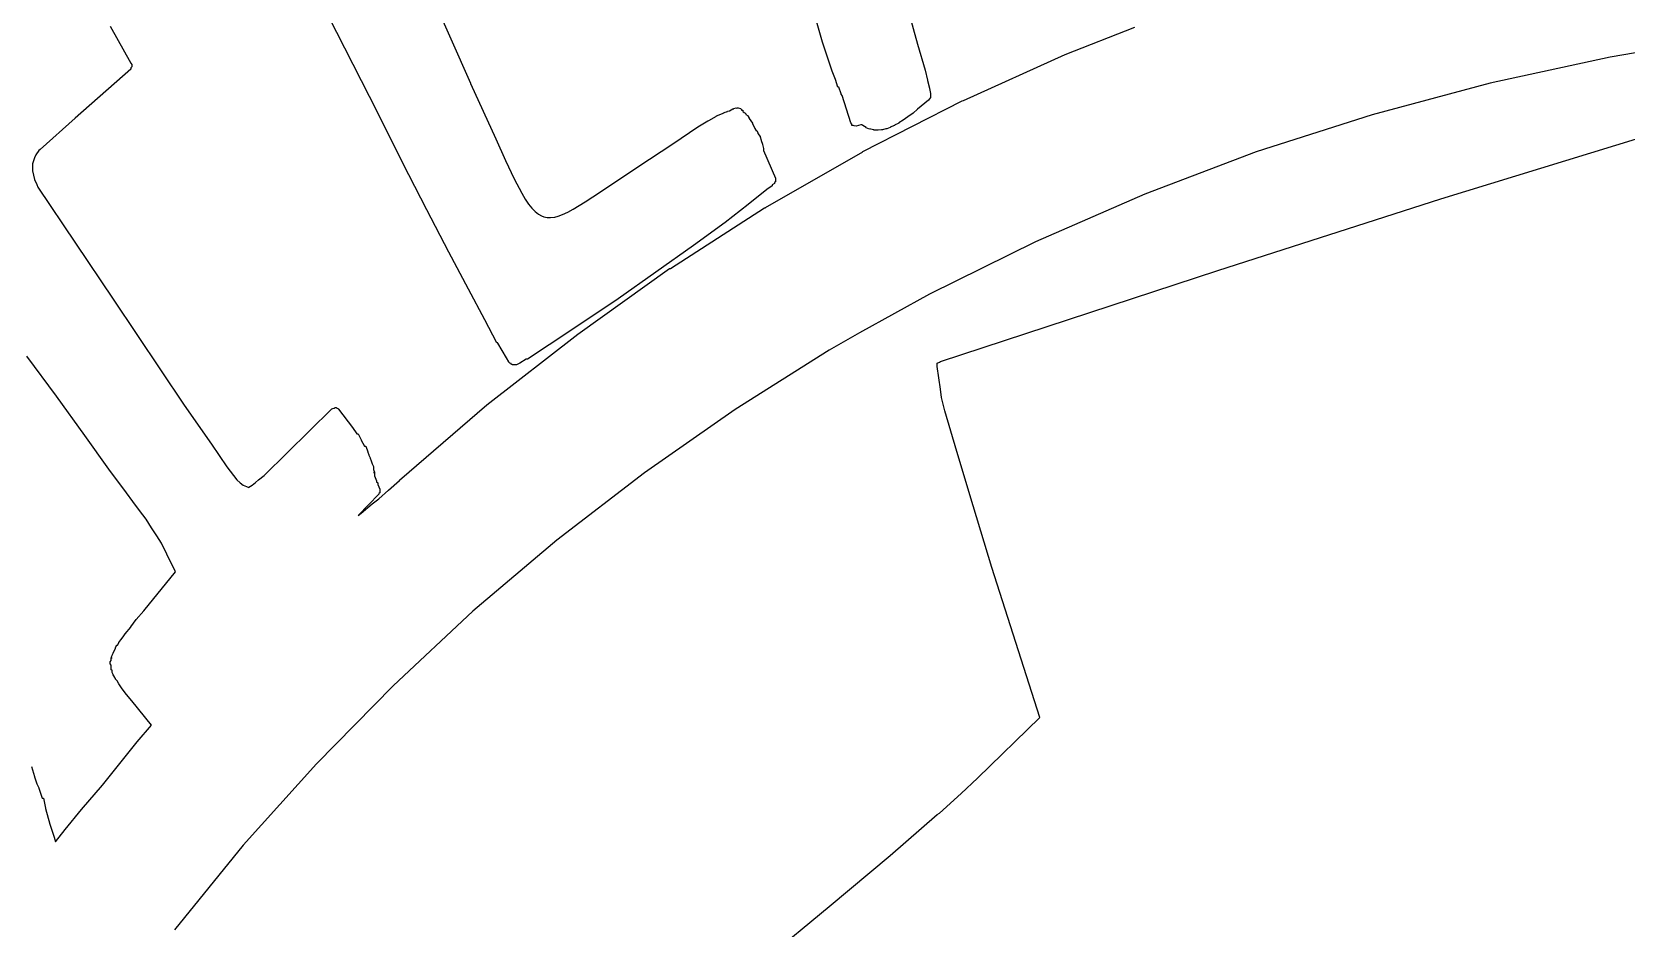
# Model space of a CAD drawing. Extents: x 85.1 to 152.3, y -110.2 to -37.
# Drawn here: x 125.32 to 126.779, y -72.195 to -71.374 of the extents above; entities that cross this region are included whole.
import ezdxf

# ---------------------------------------------------------------- set-up
doc = ezdxf.new("R2010")
doc.units = 0
doc.layers.add('BLACK', color=7, linetype='CONTINUOUS')

msp = doc.modelspace()

# ---------------------------------------------------------------- linework, layer by layer
at = {"layer": 'BLACK', "linetype": 'CONTINUOUS'}
for p, q in [((125.672, -71.3084), (125.722, -71.4214)), ((126.123, -71.357), (126.131, -71.3855)), ((125.392, -71.3692), (125.411, -71.4031)), ((125.637, -71.4485), (125.592, -71.3599)), ((126.044, -71.3838), (126.038, -71.3626)), ((126.266, -71.395), (126.33, -71.3702)), ((126.05, -71.4022), (126.044, -71.3838)), ((126.044, -71.3838), (126.044, -71.3838)), ((126.044, -71.3838), (126.044, -71.3838)), ((126.131, -71.3855), (126.131, -71.3856)), ((126.131, -71.3856), (126.131, -71.3856)), ((126.131, -71.3856), (126.138, -71.4093)), ((126.878, -71.3786), (126.765, -71.3974)), ((125.411, -71.4031), (125.412, -71.4043)), ((126.053, -71.4104), (126.05, -71.4022)), ((126.05, -71.4022), (126.05, -71.4022)), ((126.05, -71.4022), (126.05, -71.4022)), ((126.173, -71.4373), (126.266, -71.3951)), ((126.266, -71.3951), (126.266, -71.395)), ((126.266, -71.3951), (126.266, -71.3951)), ((126.765, -71.3974), (126.655, -71.4214)), ((125.411, -71.4084), (125.36, -71.4535)), ((125.412, -71.4063), (125.411, -71.4073)), ((125.411, -71.4073), (125.411, -71.4084)), ((125.412, -71.4043), (125.412, -71.4054)), ((125.412, -71.4054), (125.412, -71.4059)), ((125.412, -71.4059), (125.412, -71.4063)), ((126.053, -71.4105), (126.053, -71.4104)), ((126.053, -71.4104), (126.053, -71.4104)), ((126.056, -71.4179), (126.053, -71.4105)), ((126.056, -71.418), (126.056, -71.4179)), ((126.058, -71.4249), (126.056, -71.418)), ((126.056, -71.418), (126.056, -71.418)), ((126.138, -71.4093), (126.138, -71.4094)), ((126.138, -71.4094), (126.138, -71.4094)), ((126.138, -71.4094), (126.14, -71.4187)), ((125.722, -71.4214), (125.722, -71.4215)), ((125.722, -71.4215), (125.722, -71.4215)), ((125.722, -71.4215), (125.745, -71.4722)), ((126.059, -71.4249), (126.058, -71.4249)), ((126.059, -71.425), (126.059, -71.4249)), ((126.061, -71.4312), (126.059, -71.425)), ((126.061, -71.4313), (126.061, -71.4312)), ((126.062, -71.4325), (126.061, -71.4313)), ((126.061, -71.4313), (126.061, -71.4313)), ((126.07, -71.4577), (126.062, -71.4325)), ((126.14, -71.4187), (126.14, -71.4188)), ((126.14, -71.4188), (126.14, -71.4188)), ((126.14, -71.4188), (126.142, -71.426)), ((126.142, -71.426), (126.142, -71.4261)), ((126.142, -71.4261), (126.142, -71.4262)), ((126.142, -71.4262), (126.143, -71.4309)), ((126.143, -71.4309), (126.143, -71.4311)), ((126.143, -71.4311), (126.143, -71.4314)), ((126.143, -71.4314), (126.143, -71.4327)), ((126.655, -71.4214), (126.547, -71.4504)), ((125.957, -71.4471), (125.959, -71.4468)), ((125.957, -71.4473), (125.957, -71.4471)), ((125.959, -71.4468), (125.962, -71.4448)), ((125.962, -71.4448), (125.963, -71.4448)), ((125.963, -71.4446), (125.965, -71.444)), ((125.963, -71.4448), (125.963, -71.4446)), ((125.965, -71.4441), (125.966, -71.4438)), ((125.965, -71.444), (125.965, -71.4441)), ((125.966, -71.4438), (125.967, -71.4439)), ((125.967, -71.4439), (125.967, -71.4439)), ((125.967, -71.4439), (125.967, -71.4439)), ((125.967, -71.4439), (125.969, -71.4446)), ((125.969, -71.4446), (125.97, -71.4453)), ((125.97, -71.4453), (125.97, -71.4454)), ((125.97, -71.4454), (125.97, -71.4454)), ((125.97, -71.4454), (125.97, -71.4459)), ((125.97, -71.4459), (125.971, -71.4461)), ((125.971, -71.4461), (125.971, -71.4463)), ((125.971, -71.4463), (125.971, -71.4471)), ((125.971, -71.4471), (125.971, -71.4472)), ((125.971, -71.4472), (125.971, -71.4472)), ((125.971, -71.4472), (125.972, -71.448)), ((126.081, -71.484), (126.172, -71.4374)), ((126.131, -71.4452), (126.127, -71.4488)), ((126.141, -71.4368), (126.131, -71.4451)), ((126.131, -71.4451), (126.131, -71.4451)), ((126.131, -71.4451), (126.131, -71.4452)), ((126.142, -71.4358), (126.141, -71.4368)), ((126.143, -71.4346), (126.142, -71.4356)), ((126.142, -71.4356), (126.142, -71.4358)), ((126.142, -71.4358), (126.142, -71.4358)), ((126.143, -71.4327), (126.143, -71.4333)), ((126.143, -71.4333), (126.143, -71.434)), ((126.143, -71.434), (126.143, -71.4346)), ((126.172, -71.4374), (126.173, -71.4373)), ((126.172, -71.4374), (126.172, -71.4374)), ((125.36, -71.4535), (125.328, -71.482)), ((125.36, -71.4535), (125.36, -71.4535)), ((125.66, -71.4944), (125.637, -71.4485)), ((125.637, -71.4485), (125.637, -71.4485)), ((125.907, -71.4767), (125.93, -71.4614)), ((125.93, -71.4613), (125.939, -71.4557)), ((125.93, -71.4614), (125.93, -71.4613)), ((125.93, -71.4613), (125.93, -71.4613)), ((125.939, -71.4557), (125.94, -71.4556)), ((125.939, -71.4557), (125.939, -71.4557)), ((125.94, -71.4556), (125.947, -71.4514)), ((125.947, -71.4513), (125.954, -71.4484)), ((125.947, -71.4514), (125.947, -71.4513)), ((125.947, -71.4514), (125.947, -71.4514)), ((125.954, -71.4482), (125.957, -71.4473)), ((125.954, -71.4484), (125.954, -71.4482)), ((125.954, -71.4484), (125.954, -71.4484)), ((125.957, -71.4473), (125.957, -71.4473)), ((125.972, -71.448), (125.972, -71.448)), ((125.972, -71.448), (125.972, -71.4483)), ((125.972, -71.4483), (125.973, -71.4484)), ((125.973, -71.4484), (125.974, -71.4495)), ((125.974, -71.4495), (125.974, -71.4498)), ((125.974, -71.4498), (125.974, -71.45)), ((125.974, -71.45), (125.976, -71.4513)), ((125.976, -71.4513), (125.976, -71.4516)), ((125.976, -71.4516), (125.976, -71.4517)), ((125.976, -71.4517), (125.977, -71.4534)), ((125.977, -71.4534), (125.977, -71.4536)), ((125.977, -71.4536), (125.977, -71.4538)), ((125.977, -71.4538), (125.98, -71.4579)), ((125.98, -71.4579), (125.98, -71.4581)), ((125.98, -71.4581), (125.98, -71.4582)), ((125.98, -71.4582), (125.982, -71.4628)), ((126.071, -71.4589), (126.07, -71.4577)), ((126.071, -71.4601), (126.071, -71.4589)), ((126.072, -71.4601), (126.071, -71.4601)), ((126.072, -71.4602), (126.072, -71.4601)), ((126.073, -71.4603), (126.072, -71.4602)), ((126.075, -71.4606), (126.073, -71.4603)), ((126.079, -71.4594), (126.075, -71.4606)), ((126.08, -71.4594), (126.079, -71.4595)), ((126.079, -71.4595), (126.079, -71.4594)), ((126.081, -71.4598), (126.08, -71.4594)), ((126.081, -71.4599), (126.081, -71.4598)), ((126.081, -71.4602), (126.081, -71.4599)), ((126.084, -71.4618), (126.081, -71.4602)), ((126.084, -71.4619), (126.084, -71.4618)), ((126.106, -71.4618), (126.103, -71.463)), ((126.11, -71.46), (126.106, -71.4616)), ((126.106, -71.4616), (126.106, -71.4617)), ((126.106, -71.4617), (126.106, -71.4618)), ((126.114, -71.4578), (126.11, -71.4598)), ((126.11, -71.4598), (126.11, -71.4599)), ((126.11, -71.4599), (126.11, -71.46)), ((126.118, -71.4552), (126.114, -71.4577)), ((126.114, -71.4577), (126.114, -71.4577)), ((126.114, -71.4577), (126.114, -71.4578)), ((126.122, -71.4522), (126.118, -71.4551)), ((126.118, -71.4551), (126.118, -71.4551)), ((126.118, -71.4551), (126.118, -71.4552)), ((126.127, -71.4489), (126.122, -71.4521)), ((126.122, -71.4521), (126.122, -71.4521)), ((126.122, -71.4521), (126.122, -71.4522)), ((126.127, -71.4488), (126.127, -71.4488)), ((126.127, -71.4488), (126.127, -71.4489)), ((126.547, -71.4504), (126.441, -71.4843)), ((125.745, -71.4722), (125.745, -71.4722)), ((125.745, -71.4722), (125.754, -71.4922)), ((125.982, -71.4628), (125.983, -71.4642)), ((125.983, -71.4642), (125.983, -71.4645)), ((125.983, -71.4645), (125.984, -71.4647)), ((125.984, -71.4647), (125.985, -71.4669)), ((125.985, -71.4669), (125.985, -71.4672)), ((125.985, -71.4672), (125.985, -71.4674)), ((125.985, -71.4674), (125.987, -71.47)), ((125.987, -71.47), (125.987, -71.4703)), ((125.987, -71.4703), (125.987, -71.4704)), ((125.987, -71.4704), (125.988, -71.4734)), ((125.988, -71.4734), (125.988, -71.4736)), ((125.988, -71.4736), (125.988, -71.4738)), ((125.988, -71.4738), (125.989, -71.4771)), ((126.084, -71.4621), (126.084, -71.4619)), ((126.087, -71.4633), (126.084, -71.4621)), ((126.088, -71.4632), (126.087, -71.4633)), ((126.088, -71.4635), (126.088, -71.4632)), ((126.091, -71.4641), (126.088, -71.4635)), ((126.091, -71.4642), (126.091, -71.464)), ((126.091, -71.464), (126.091, -71.4641)), ((126.094, -71.4644), (126.091, -71.4642)), ((126.095, -71.4642), (126.094, -71.4644)), ((126.098, -71.464), (126.095, -71.4643)), ((126.095, -71.4643), (126.095, -71.4642)), ((126.099, -71.4639), (126.098, -71.464)), ((126.102, -71.4631), (126.099, -71.4639)), ((126.099, -71.4639), (126.099, -71.4639)), ((126.103, -71.463), (126.102, -71.463)), ((126.102, -71.463), (126.102, -71.4631)), ((126.61, -71.5273), (126.793, -71.4711)), ((125.323, -71.4897), (125.322, -71.4925)), ((125.324, -71.487), (125.323, -71.4897)), ((125.327, -71.4829), (125.324, -71.4869)), ((125.324, -71.4869), (125.324, -71.487)), ((125.328, -71.482), (125.327, -71.4829)), ((125.875, -71.498), (125.907, -71.4767)), ((125.907, -71.4767), (125.907, -71.4767)), ((125.907, -71.4767), (125.907, -71.4767)), ((125.989, -71.4771), (125.989, -71.4773)), ((125.989, -71.4773), (125.989, -71.4774)), ((125.989, -71.4774), (125.99, -71.4811)), ((125.99, -71.4811), (125.99, -71.4812)), ((125.99, -71.4812), (125.99, -71.4814)), ((125.99, -71.4814), (125.99, -71.4831)), ((125.99, -71.4831), (126.001, -71.5083)), ((125.992, -71.5352), (126.081, -71.4841)), ((126.081, -71.4841), (126.081, -71.484)), ((126.081, -71.4841), (126.081, -71.4841)), ((126.441, -71.4843), (126.339, -71.523)), ((125.322, -71.4925), (125.321, -71.4953)), ((125.321, -71.4953), (125.321, -71.4984)), ((125.321, -71.4984), (125.321, -71.5017)), ((125.321, -71.5017), (125.322, -71.5054)), ((125.322, -71.5054), (125.323, -71.5096)), ((125.682, -71.5372), (125.66, -71.4944)), ((125.66, -71.4944), (125.66, -71.4944)), ((125.66, -71.4944), (125.66, -71.4944)), ((125.754, -71.4922), (125.762, -71.5088)), ((125.841, -71.5209), (125.875, -71.498)), ((125.875, -71.498), (125.875, -71.498)), ((125.875, -71.498), (125.875, -71.498)), ((125.323, -71.5096), (125.325, -71.5142)), ((125.325, -71.5142), (125.326, -71.5165)), ((125.326, -71.5165), (125.326, -71.5166)), ((125.326, -71.5166), (125.395, -71.6189)), ((125.762, -71.5088), (125.769, -71.522)), ((125.993, -71.5187), (125.976, -71.5324)), ((125.998, -71.5152), (125.993, -71.5187)), ((126, -71.5133), (125.998, -71.5143)), ((125.998, -71.5143), (125.998, -71.5152)), ((126.001, -71.5116), (126, -71.5123)), ((126, -71.5123), (126, -71.5133)), ((126.001, -71.5083), (126.001, -71.5094)), ((126.001, -71.5094), (126.001, -71.5104)), ((126.001, -71.5104), (126.001, -71.511)), ((126.001, -71.511), (126.001, -71.5116)), ((125.769, -71.522), (125.772, -71.5274)), ((125.772, -71.5274), (125.775, -71.532)), ((125.775, -71.532), (125.778, -71.5358)), ((125.816, -71.5367), (125.827, -71.5298)), ((125.827, -71.5298), (125.841, -71.5209)), ((125.841, -71.5209), (125.841, -71.5209)), ((125.976, -71.5324), (125.955, -71.5487)), ((125.976, -71.5324), (125.976, -71.5324)), ((125.976, -71.5324), (125.976, -71.5324)), ((126.339, -71.523), (126.239, -71.5664)), ((126.406, -71.5928), (126.61, -71.5273)), ((126.61, -71.5273), (126.61, -71.5273)), ((126.61, -71.5273), (126.61, -71.5273)), ((125.702, -71.576), (125.682, -71.5372)), ((125.682, -71.5372), (125.682, -71.5372)), ((125.682, -71.5372), (125.682, -71.5372)), ((125.778, -71.5358), (125.781, -71.5388)), ((125.781, -71.5388), (125.784, -71.5411)), ((125.784, -71.5411), (125.787, -71.5428)), ((125.787, -71.5428), (125.789, -71.5438)), ((125.789, -71.5438), (125.792, -71.5444)), ((125.792, -71.5444), (125.795, -71.5444)), ((125.795, -71.5444), (125.799, -71.544)), ((125.799, -71.544), (125.802, -71.543)), ((125.802, -71.543), (125.806, -71.5415)), ((125.806, -71.5415), (125.811, -71.5393)), ((125.811, -71.5393), (125.816, -71.5367)), ((125.905, -71.5909), (125.991, -71.5353)), ((125.955, -71.5488), (125.926, -71.57)), ((125.955, -71.5487), (125.955, -71.5487)), ((125.955, -71.5487), (125.955, -71.5488)), ((125.991, -71.5353), (125.992, -71.5353)), ((125.992, -71.5353), (125.992, -71.5352)), ((125.702, -71.5761), (125.702, -71.576)), ((125.702, -71.576), (125.702, -71.576)), ((125.72, -71.6099), (125.702, -71.5761)), ((125.926, -71.57), (125.857, -71.6186)), ((125.926, -71.57), (125.926, -71.57)), ((125.926, -71.57), (125.926, -71.57)), ((126.239, -71.5664), (126.142, -71.6143)), ((125.82, -71.651), (125.904, -71.591)), ((125.904, -71.591), (125.905, -71.5909)), ((125.904, -71.591), (125.904, -71.591)), ((126.152, -71.676), (126.406, -71.5928)), ((126.406, -71.5928), (126.406, -71.5928)), ((126.406, -71.5928), (126.406, -71.5928)), ((125.395, -71.6189), (125.46, -71.7159)), ((125.735, -71.6379), (125.72, -71.6099)), ((125.72, -71.6099), (125.72, -71.6099)), ((125.72, -71.6099), (125.72, -71.6099)), ((125.857, -71.6186), (125.823, -71.6416)), ((125.857, -71.6186), (125.857, -71.6186)), ((125.857, -71.6186), (125.857, -71.6186)), ((126.142, -71.6143), (126.078, -71.6498)), ((125.735, -71.638), (125.735, -71.6379)), ((125.735, -71.6379), (125.735, -71.6379)), ((125.746, -71.6591), (125.735, -71.638)), ((125.737, -71.7157), (125.82, -71.6511)), ((125.823, -71.6416), (125.794, -71.6607)), ((125.82, -71.6511), (125.82, -71.651)), ((125.82, -71.6511), (125.82, -71.6511)), ((125.823, -71.6416), (125.823, -71.6416)), ((125.823, -71.6416), (125.823, -71.6416)), ((126.078, -71.6498), (126.05, -71.6658)), ((125.747, -71.6591), (125.746, -71.6591)), ((125.747, -71.6592), (125.747, -71.6591)), ((125.755, -71.6726), (125.747, -71.6592)), ((125.794, -71.6607), (125.774, -71.6738)), ((125.794, -71.6607), (125.794, -71.6607)), ((125.794, -71.6607), (125.794, -71.6607)), ((126.05, -71.6658), (125.964, -71.72)), ((125.343, -71.7079), (125.316, -71.6712)), ((125.755, -71.6727), (125.755, -71.6726)), ((125.755, -71.6728), (125.755, -71.6727)), ((125.757, -71.6763), (125.755, -71.6728)), ((125.757, -71.6765), (125.757, -71.6763)), ((125.757, -71.6767), (125.757, -71.6765)), ((125.758, -71.6776), (125.757, -71.6767)), ((125.759, -71.6779), (125.758, -71.6776)), ((125.759, -71.6784), (125.759, -71.6779)), ((125.76, -71.6787), (125.759, -71.6784)), ((125.76, -71.6788), (125.76, -71.6787)), ((125.76, -71.679), (125.76, -71.6788)), ((125.761, -71.679), (125.76, -71.679)), ((125.762, -71.679), (125.761, -71.679)), ((125.761, -71.679), (125.761, -71.679)), ((125.761, -71.679), (125.761, -71.679)), ((125.763, -71.6792), (125.762, -71.679)), ((125.764, -71.679), (125.763, -71.679)), ((125.763, -71.679), (125.763, -71.6792)), ((125.767, -71.6777), (125.764, -71.679)), ((125.773, -71.6739), (125.767, -71.6775)), ((125.767, -71.6775), (125.767, -71.6775)), ((125.767, -71.6775), (125.767, -71.6777)), ((125.774, -71.6738), (125.773, -71.6738)), ((125.773, -71.6738), (125.773, -71.6739)), ((126.149, -71.6775), (126.151, -71.6768)), ((126.149, -71.6778), (126.149, -71.6775)), ((126.149, -71.6781), (126.149, -71.6778)), ((126.149, -71.6794), (126.149, -71.6781)), ((126.149, -71.6806), (126.149, -71.6794)), ((126.152, -71.7014), (126.149, -71.6806)), ((126.151, -71.6768), (126.152, -71.676)), ((125.369, -71.7437), (125.343, -71.7079)), ((125.343, -71.7079), (125.343, -71.7079)), ((125.343, -71.7079), (125.343, -71.7079)), ((126.152, -71.7016), (126.152, -71.7014)), ((126.152, -71.7017), (126.152, -71.7016)), ((126.153, -71.7088), (126.152, -71.7017)), ((126.153, -71.7089), (126.153, -71.7088)), ((126.153, -71.709), (126.153, -71.7089)), ((126.156, -71.7212), (126.153, -71.709)), ((125.46, -71.7159), (125.485, -71.7518)), ((125.554, -71.7597), (125.595, -71.7194)), ((125.595, -71.7193), (125.596, -71.7191)), ((125.595, -71.7194), (125.595, -71.7193)), ((125.596, -71.7191), (125.597, -71.7187)), ((125.597, -71.7187), (125.598, -71.7182)), ((125.598, -71.7182), (125.598, -71.7183)), ((125.598, -71.7183), (125.599, -71.7182)), ((125.599, -71.7182), (125.6, -71.7189)), ((125.6, -71.7189), (125.601, -71.7194)), ((125.601, -71.7194), (125.601, -71.7197)), ((125.601, -71.7197), (125.601, -71.7198)), ((125.601, -71.7198), (125.614, -71.7364)), ((125.657, -71.7848), (125.737, -71.7158)), ((125.737, -71.7158), (125.737, -71.7157)), ((125.737, -71.7158), (125.737, -71.7158)), ((125.964, -71.72), (125.881, -71.778)), ((126.167, -71.7583), (126.156, -71.7212)), ((126.156, -71.7212), (126.156, -71.7212)), ((126.156, -71.7212), (126.156, -71.7212)), ((125.614, -71.7364), (125.614, -71.7364)), ((125.614, -71.7364), (125.614, -71.7365)), ((125.614, -71.7365), (125.618, -71.7421)), ((125.391, -71.7745), (125.369, -71.7437)), ((125.369, -71.7437), (125.369, -71.7437)), ((125.369, -71.7437), (125.369, -71.7437)), ((125.485, -71.7518), (125.499, -71.7725)), ((125.618, -71.7421), (125.618, -71.7422)), ((125.618, -71.7422), (125.619, -71.7423)), ((125.619, -71.7423), (125.622, -71.7478)), ((125.622, -71.7478), (125.622, -71.7479)), ((125.622, -71.7479), (125.622, -71.748)), ((125.622, -71.748), (125.625, -71.7534)), ((125.625, -71.7534), (125.625, -71.7535)), ((125.625, -71.7535), (125.626, -71.7536)), ((125.626, -71.7536), (125.628, -71.7588)), ((125.533, -71.7805), (125.554, -71.7597)), ((125.554, -71.7597), (125.554, -71.7597)), ((125.628, -71.7588), (125.628, -71.759)), ((125.628, -71.759), (125.628, -71.759)), ((125.628, -71.759), (125.629, -71.7616)), ((125.629, -71.7616), (125.629, -71.7617)), ((125.629, -71.7617), (125.629, -71.7617)), ((125.629, -71.7617), (125.63, -71.7643)), ((125.63, -71.7643), (125.63, -71.7644)), ((125.63, -71.7644), (125.63, -71.7644)), ((125.63, -71.7644), (125.631, -71.7669)), ((125.631, -71.7669), (125.631, -71.767)), ((125.631, -71.767), (125.631, -71.7671)), ((125.631, -71.7671), (125.632, -71.7696)), ((126.167, -71.7584), (126.167, -71.7583)), ((126.182, -71.808), (126.167, -71.7584)), ((126.167, -71.7584), (126.167, -71.7584)), ((125.407, -71.7961), (125.391, -71.7745)), ((125.391, -71.7745), (125.391, -71.7745)), ((125.391, -71.7745), (125.391, -71.7745)), ((125.499, -71.7725), (125.508, -71.7845)), ((125.528, -71.7843), (125.533, -71.7805)), ((125.632, -71.7696), (125.632, -71.7697)), ((125.632, -71.7697), (125.632, -71.7698)), ((125.632, -71.7698), (125.633, -71.7722)), ((125.633, -71.7722), (125.633, -71.7723)), ((125.633, -71.7723), (125.633, -71.7724)), ((125.633, -71.7724), (125.633, -71.7748)), ((125.633, -71.7748), (125.633, -71.7749)), ((125.633, -71.7749), (125.633, -71.775)), ((125.633, -71.775), (125.634, -71.7774)), ((125.634, -71.7774), (125.633, -71.7775)), ((125.633, -71.7775), (125.634, -71.7776)), ((125.634, -71.7776), (125.634, -71.7799)), ((125.634, -71.7799), (125.634, -71.7801)), ((125.634, -71.7801), (125.634, -71.7802)), ((125.634, -71.7802), (125.634, -71.7808)), ((125.634, -71.7808), (125.636, -71.7853)), ((125.881, -71.778), (125.801, -71.8395)), ((125.413, -71.8042), (125.407, -71.7961)), ((125.407, -71.7961), (125.407, -71.7961)), ((125.508, -71.7845), (125.511, -71.7871)), ((125.511, -71.7871), (125.514, -71.7891)), ((125.514, -71.7891), (125.517, -71.7906)), ((125.517, -71.7906), (125.519, -71.7913)), ((125.519, -71.7912), (125.522, -71.7891)), ((125.519, -71.7913), (125.519, -71.7912)), ((125.522, -71.7891), (125.525, -71.7868)), ((125.522, -71.7891), (125.522, -71.7891)), ((125.525, -71.7868), (125.528, -71.7843)), ((125.525, -71.7868), (125.525, -71.7868)), ((125.528, -71.7843), (125.528, -71.7843)), ((125.636, -71.7853), (125.636, -71.7862)), ((125.636, -71.7862), (125.637, -71.787)), ((125.637, -71.787), (125.637, -71.7878)), ((125.637, -71.7878), (125.637, -71.7886)), ((125.637, -71.7886), (125.637, -71.7886)), ((125.637, -71.7886), (125.639, -71.793)), ((125.638, -71.8016), (125.647, -71.7937)), ((125.639, -71.7963), (125.638, -71.7968)), ((125.638, -71.7968), (125.638, -71.7976)), ((125.639, -71.793), (125.639, -71.7938)), ((125.639, -71.7938), (125.639, -71.7945)), ((125.639, -71.7945), (125.639, -71.7954)), ((125.639, -71.7954), (125.639, -71.7963)), ((125.647, -71.7937), (125.657, -71.7849)), ((125.657, -71.7849), (125.657, -71.7848)), ((125.657, -71.7849), (125.657, -71.7849)), ((125.419, -71.8123), (125.413, -71.8042)), ((125.638, -71.7976), (125.619, -71.8169)), ((125.622, -71.815), (125.632, -71.8063)), ((125.632, -71.8063), (125.638, -71.8016)), ((126.199, -71.8647), (126.182, -71.808)), ((126.182, -71.808), (126.182, -71.808)), ((126.182, -71.808), (126.182, -71.808)), ((125.425, -71.8204), (125.419, -71.8123)), ((125.43, -71.8284), (125.425, -71.8204)), ((125.619, -71.8169), (125.622, -71.815)), ((125.435, -71.8357), (125.43, -71.8284)), ((125.439, -71.8423), (125.435, -71.8357)), ((125.801, -71.8395), (125.724, -71.9045)), ((125.442, -71.848), (125.439, -71.8423)), ((125.443, -71.8503), (125.442, -71.848)), ((125.444, -71.8523), (125.443, -71.8503)), ((125.452, -71.8686), (125.444, -71.8523)), ((125.423, -71.9043), (125.452, -71.8686)), ((126.243, -72.002), (126.199, -71.8647)), ((126.199, -71.8647), (126.199, -71.8647)), ((126.199, -71.8647), (126.199, -71.8647)), ((125.411, -71.919), (125.416, -71.9121)), ((125.416, -71.9121), (125.423, -71.9043)), ((125.416, -71.9121), (125.416, -71.9121)), ((125.416, -71.9121), (125.416, -71.9121)), ((125.423, -71.9043), (125.423, -71.9043)), ((125.423, -71.9043), (125.423, -71.9043)), ((125.724, -71.9045), (125.651, -71.9728)), ((125.402, -71.9307), (125.404, -71.9281)), ((125.404, -71.9281), (125.406, -71.9253)), ((125.404, -71.9281), (125.404, -71.9281)), ((125.404, -71.9281), (125.404, -71.9281)), ((125.406, -71.9252), (125.411, -71.9191)), ((125.406, -71.9253), (125.406, -71.9252)), ((125.406, -71.9252), (125.406, -71.9252)), ((125.411, -71.9191), (125.411, -71.919)), ((125.411, -71.9191), (125.411, -71.9191)), ((125.394, -71.9448), (125.395, -71.9429)), ((125.395, -71.9426), (125.396, -71.9406)), ((125.395, -71.9428), (125.395, -71.9426)), ((125.395, -71.9429), (125.395, -71.9428)), ((125.396, -71.9404), (125.397, -71.9383)), ((125.396, -71.9405), (125.396, -71.9404)), ((125.396, -71.9406), (125.396, -71.9405)), ((125.397, -71.9381), (125.398, -71.9359)), ((125.397, -71.9382), (125.397, -71.9381)), ((125.397, -71.9383), (125.397, -71.9382)), ((125.398, -71.9358), (125.399, -71.9357)), ((125.398, -71.9359), (125.398, -71.9358)), ((125.399, -71.9357), (125.4, -71.9334)), ((125.4, -71.9333), (125.402, -71.9308)), ((125.4, -71.9334), (125.4, -71.9333)), ((125.4, -71.9334), (125.4, -71.9334)), ((125.402, -71.9308), (125.402, -71.9307)), ((125.402, -71.9308), (125.402, -71.9308)), ((125.392, -71.9508), (125.393, -71.9498)), ((125.392, -71.9513), (125.392, -71.9508)), ((125.392, -71.9517), (125.392, -71.9513)), ((125.392, -71.9528), (125.392, -71.9517)), ((125.393, -71.9539), (125.392, -71.9528)), ((125.393, -71.947), (125.394, -71.9451)), ((125.394, -71.9472), (125.393, -71.947)), ((125.393, -71.9474), (125.394, -71.9472)), ((125.393, -71.9481), (125.393, -71.9474)), ((125.393, -71.9486), (125.393, -71.9481)), ((125.393, -71.9498), (125.393, -71.9486)), ((125.393, -71.954), (125.393, -71.9539)), ((125.393, -71.9555), (125.393, -71.954)), ((125.393, -71.9561), (125.393, -71.9555)), ((125.393, -71.9563), (125.393, -71.9561)), ((125.393, -71.9564), (125.393, -71.9563)), ((125.393, -71.9566), (125.393, -71.9564)), ((125.393, -71.9583), (125.393, -71.9566)), ((125.394, -71.945), (125.394, -71.9448)), ((125.394, -71.9451), (125.394, -71.945)), ((125.394, -71.9585), (125.393, -71.9583)), ((125.394, -71.9588), (125.394, -71.9585)), ((125.394, -71.9604), (125.394, -71.9588)), ((125.394, -71.9606), (125.394, -71.9604)), ((125.394, -71.9608), (125.394, -71.9606)), ((125.395, -71.9625), (125.394, -71.9608)), ((125.395, -71.9626), (125.395, -71.9625)), ((125.395, -71.9628), (125.395, -71.9626)), ((125.396, -71.9645), (125.395, -71.9628)), ((125.396, -71.9646), (125.396, -71.9645)), ((125.396, -71.9648), (125.396, -71.9646)), ((125.397, -71.9663), (125.396, -71.9648)), ((125.397, -71.9665), (125.397, -71.9663)), ((125.397, -71.9666), (125.397, -71.9665)), ((125.397, -71.9667), (125.397, -71.9666)), ((125.399, -71.9687), (125.397, -71.9667)), ((125.399, -71.9688), (125.399, -71.9687)), ((125.399, -71.9687), (125.399, -71.9687)), ((125.4, -71.9709), (125.399, -71.9688)), ((125.4, -71.971), (125.4, -71.9709)), ((125.4, -71.9711), (125.4, -71.971)), ((125.403, -71.9756), (125.4, -71.9711)), ((125.403, -71.9757), (125.403, -71.9756)), ((125.403, -71.9756), (125.403, -71.9756)), ((125.407, -71.9807), (125.403, -71.9757)), ((125.407, -71.9808), (125.407, -71.9807)), ((125.407, -71.9807), (125.407, -71.9807)), ((125.412, -71.9865), (125.407, -71.9808)), ((125.43, -72.0088), (125.412, -71.9865)), ((125.412, -71.9865), (125.412, -71.9865)), ((125.412, -71.9865), (125.412, -71.9865)), ((125.651, -71.9728), (125.581, -72.0442)), ((125.417, -72.0242), (125.43, -72.0088)), ((126.186, -72.0573), (126.243, -72.002)), ((125.385, -72.0637), (125.417, -72.0242)), ((125.581, -72.0442), (125.514, -72.1188)), ((125.32, -72.0466), (125.323, -72.0557)), ((125.323, -72.0557), (125.323, -72.0558)), ((125.323, -72.0558), (125.323, -72.056)), ((125.323, -72.056), (125.325, -72.0627)), ((126.171, -72.0715), (126.186, -72.0573)), ((126.186, -72.0573), (126.186, -72.0573)), ((125.325, -72.0627), (125.327, -72.0663)), ((125.327, -72.0663), (125.327, -72.0665)), ((125.327, -72.0665), (125.327, -72.0666)), ((125.327, -72.0666), (125.33, -72.0756)), ((125.366, -72.086), (125.385, -72.0637)), ((125.385, -72.0637), (125.385, -72.0637)), ((126.151, -72.0893), (126.171, -72.0715)), ((125.33, -72.0756), (125.33, -72.0757)), ((125.33, -72.0757), (125.331, -72.0758)), ((125.331, -72.0758), (125.333, -72.0849)), ((125.333, -72.0849), (125.333, -72.085)), ((125.333, -72.085), (125.333, -72.0851)), ((125.333, -72.0851), (125.337, -72.0996)), ((125.351, -72.1042), (125.366, -72.086)), ((125.366, -72.086), (125.366, -72.086)), ((125.337, -72.0996), (125.337, -72.0996)), ((125.337, -72.0996), (125.341, -72.1115)), ((126.106, -72.128), (126.149, -72.0906)), ((126.149, -72.0906), (126.151, -72.0893)), ((125.341, -72.1115), (125.342, -72.1155)), ((125.342, -72.1155), (125.351, -72.1042)), ((125.351, -72.1042), (125.351, -72.1042)), ((125.514, -72.1188), (125.451, -72.1963)), ((126.05, -72.1749), (126.106, -72.128)), ((125.992, -72.223), (126.05, -72.1749))]:
    msp.add_line(p, q, dxfattribs=at)

doc.saveas('drawing.dxf')
